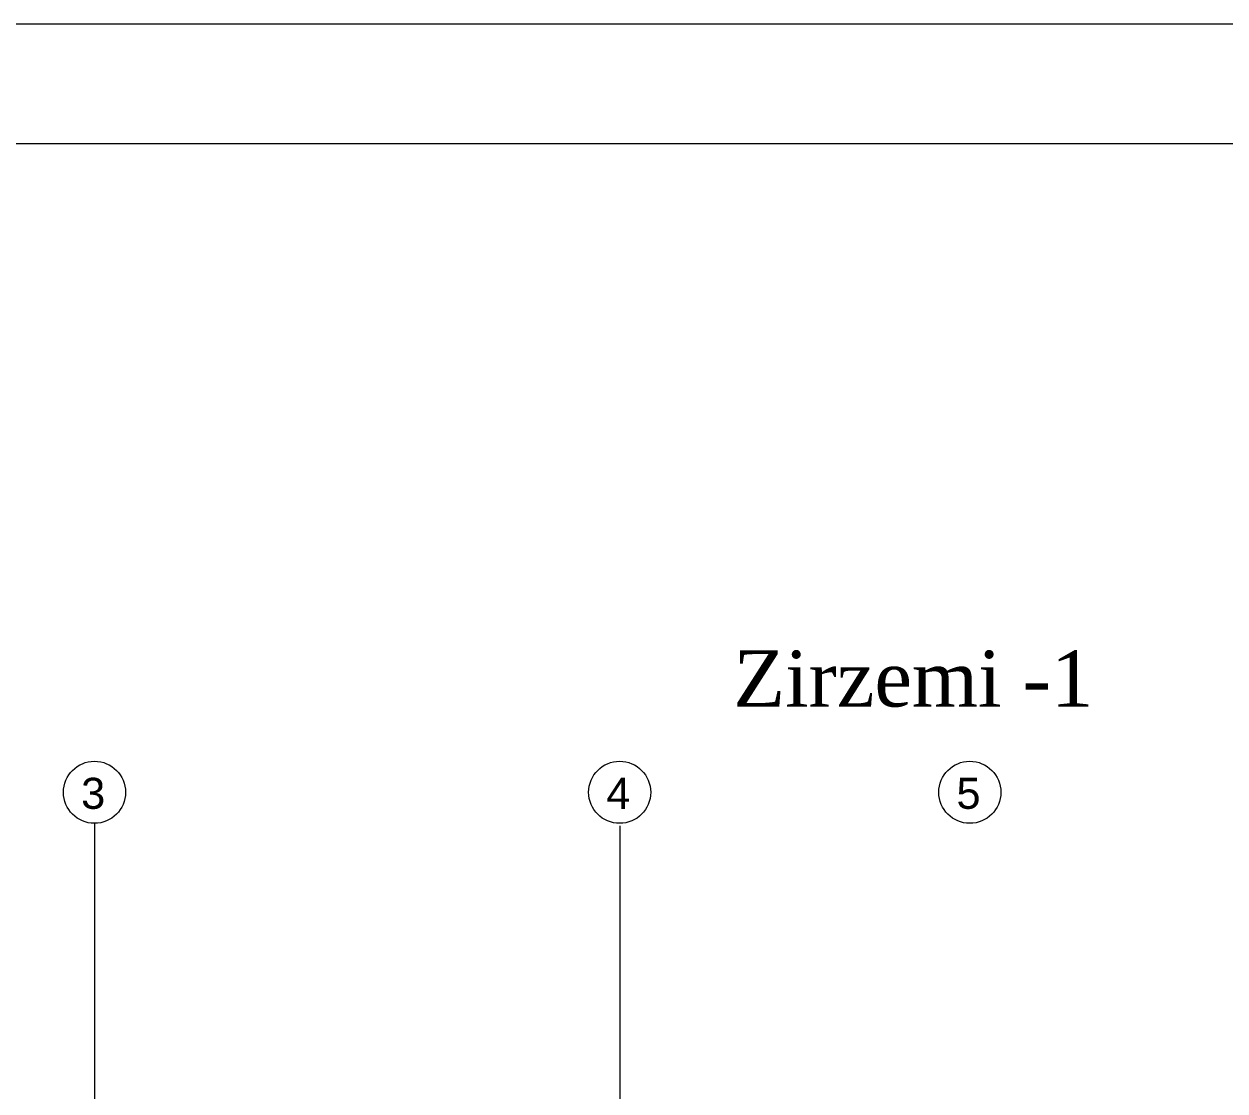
# Model space of a CAD drawing. Header units: millimetres. Extents: x 1531071 to 1560283, y -701792 to -691067.
# Drawn here: x 1536450 to 1537960, y -694478 to -693137 of the extents above; entities that cross this region are included whole.
import ezdxf

# ---------------------------------------------------------------- set-up
doc = ezdxf.new("R2010")
doc.units = ezdxf.units.MM
doc.header["$LTSCALE"] = 20
doc.header["$MEASUREMENT"] = 0
doc.linetypes.add('Dot & Dashed', pattern=[670.277762, 352.777767, -176.388884, 0, -141.111112])
for name, color, linetype, lineweight in [('OXLAR', 6, 'Continuous', 5), ('RAZMERI', 251, 'Continuous', 5), ('Shtamp', 7, 'Continuous', 15)]:
    doc.layers.add(name, color=color, linetype=linetype, lineweight=lineweight)
doc.styles.add('Times New  Roman', font='times.ttf')
doc.styles.add('СГЕНЕРИР_СТИЛЬ_1', font='arial.ttf')

msp = doc.modelspace()

# ---------------------------------------------------------------- linework, layer by layer
at = {"layer": 'OXLAR', "color": 6, "linetype": 'Dot & Dashed', "ltscale": 0.15}
for p, q in [((1536539, -694141.6), (1536539, -697894.6)), ((1537199, -694144.8), (1537199, -694577.5))]:
    msp.add_line(p, q, dxfattribs=at)
at = {"layer": 'RAZMERI', "color": 0}
for centre in [(1536539, -694102.6), (1537199, -694102.6), (1537639, -694102.6)]:
    msp.add_circle(centre, 39, dxfattribs=at)
at = {"layer": 'Shtamp', "lineweight": 15}
for points in [[(1543416.1, -701792.1), (1543416.1, -701792.1), (1531070.5, -701792.1), (1531070.5, -693137.1), (1531070.5, -693137.1), (1543416.1, -693137.1)], [(1543266.1, -701642.1), (1531670.5, -701642.1), (1531670.5, -693287.1), (1543266.1, -693287.1)]]:
    msp.add_lwpolyline(points, close=True, dxfattribs=at)

# ---------------------------------------------------------------- texts
at = {"lineweight": 13, "insert": (1537341.8, -693924.4), "char_height": 70.5, "width": 3233.584, "attachment_point": 1, "style": 'Times New  Roman'}
msp.add_mtext('Zirzemi -1', dxfattribs=at)
at = {"layer": 'RAZMERI', "color": 0, "style": 'СГЕНЕРИР_СТИЛЬ_1'}
for s, p in [('3', (1536522.2, -694123.4)), ('4', (1537182.2, -694123.4)), ('5', (1537622.2, -694123.4))]:
    msp.add_text(s, height=39, dxfattribs=at).set_placement(p)

doc.saveas('drawing.dxf')
